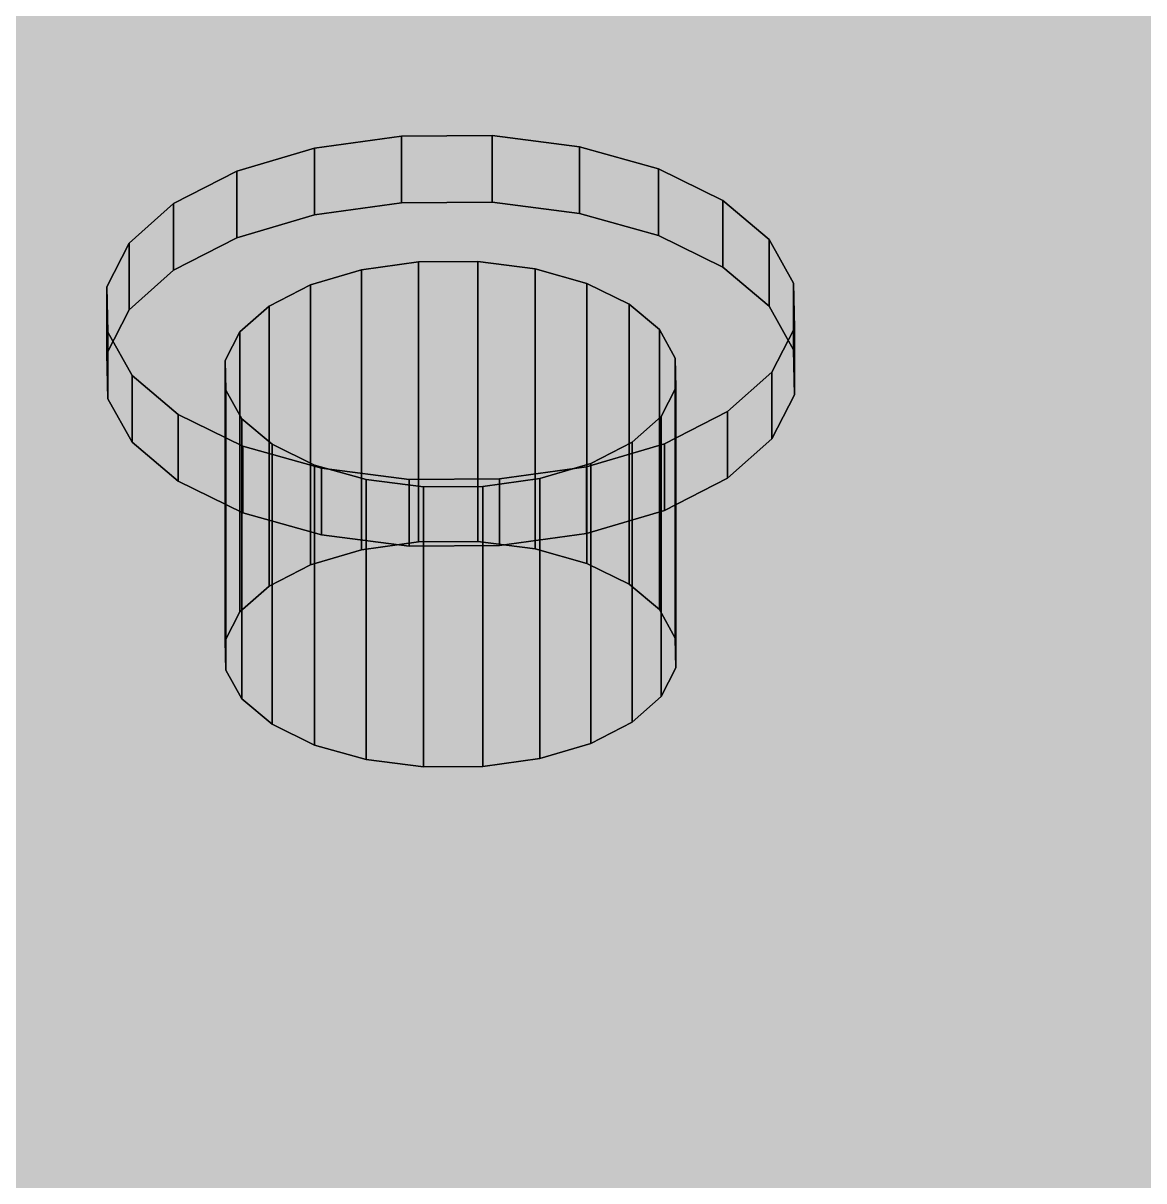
# Model space of a CAD drawing. Header units: millimetres. Extents: x 50 to 612415, y 2 to 4150.
# Drawn here: x 482917.94 to 482964.01, y 1850.91 to 1898.49 of the extents above; entities that cross this region are included whole.
import ezdxf

# ---------------------------------------------------------------- set-up
doc = ezdxf.new("R2010")
doc.units = ezdxf.units.MM
doc.layers.add('HATCH', color=8, linetype='Continuous', lineweight=9)
doc.layers.add('OUTLINE', color=7, linetype='Continuous', lineweight=25)

msp = doc.modelspace()

# ---------------------------------------------------------------- hatches: boundary and pattern name
at = {"layer": 'HATCH', "true_color": 0xccae87}
for points in [[(482234.576, 2327.262), (482944.219, 1802.564), (483157.235, 1722.918)], [(482234.576, 2327.262), (483157.235, 1722.918), (483159.301, 1721.908)], [(482234.576, 2327.262), (483159.301, 1721.908), (483372.318, 1642.262)], [(482234.576, 2327.262), (483372.318, 1642.262), (483374.383, 1641.252)], [(482234.576, 2327.262), (483374.383, 1641.252), (483587.4, 1561.607)], [(482234.576, 2321.783), (482882.9, 1895.268), (483223.025, 1767.889)], [(483157.235, 1717.44), (482944.219, 1797.085), (482234.576, 2321.783)], [(483159.301, 1716.429), (483157.235, 1717.44), (482234.576, 2321.783)], [(483372.318, 1636.784), (483159.301, 1716.429), (482234.576, 2321.783)], [(483374.383, 1635.773), (483372.318, 1636.784), (482234.576, 2321.783)], [(483587.4, 1556.128), (483374.383, 1635.773), (482234.576, 2321.783)], [(482234.576, 2314.935), (482882.9, 1888.42), (483223.025, 1761.041)], [(483223.025, 1761.041), (482882.9, 1888.42), (482234.576, 2314.935)], [(482234.576, 2312.196), (482882.9, 1885.681), (483223.025, 1758.302)], [(483223.025, 1758.302), (482882.9, 1885.681), (482234.576, 2312.196)], [(483223.025, 1757.617), (482882.9, 1884.996), (482234.576, 2311.511)], [(483194.875, 1962.894), (482562.28, 2200.117), (482883.952, 1884.108)], [(483194.875, 1959.47), (482562.28, 2196.693), (482883.952, 1880.684)], [(482883.952, 1880.684), (482562.28, 2196.693), (483194.875, 1959.47)], [(482883.952, 1875.205), (482562.28, 2191.215), (483194.875, 1953.992)], [(482871.935, 1889.664), (482492.379, 2031.997), (483587.4, 1556.128)], [(482871.935, 1882.816), (482492.379, 2025.149), (483587.4, 1549.28)], [(483587.4, 1549.28), (482492.379, 2025.149), (482871.935, 1882.816)], [(482871.935, 1880.076), (482492.379, 2022.41), (483587.4, 1546.541)], [(483587.4, 1546.541), (482492.379, 2022.41), (482871.935, 1880.076)], [(482871.935, 1879.392), (482492.379, 2021.725), (483587.4, 1545.856)], [(483587.4, 1545.856), (482492.379, 2021.725), (482871.935, 1879.392)], [(482871.935, 1875.968), (482492.379, 2018.301), (483587.4, 1542.432)], [(483587.4, 1542.432), (482492.379, 2018.301), (482871.935, 1875.968)], [(483194.875, 1962.894), (482883.952, 1884.108), (482884.508, 1883.114)], [(483194.875, 1962.894), (482884.508, 1883.114), (483223.025, 1757.617)], [(483194.875, 1959.47), (482883.952, 1880.684), (482884.508, 1879.69)], [(482884.508, 1879.69), (482883.952, 1880.684), (483194.875, 1959.47)], [(483194.875, 1959.47), (482884.508, 1879.69), (483223.025, 1754.193)], [(483223.025, 1754.193), (482884.508, 1879.69), (483194.875, 1959.47)], [(482884.508, 1874.211), (482883.952, 1875.205), (483194.875, 1953.992)], [(483223.025, 1748.715), (482884.508, 1874.211), (483194.875, 1953.992)], [(482882.9, 1895.268), (482883.952, 1894.38), (483223.025, 1767.889)], [(482883.952, 1894.38), (482884.508, 1893.386), (483223.025, 1767.889)], [(482884.508, 1893.386), (482884.53, 1892.354), (483223.025, 1767.889)], [(482884.53, 1892.354), (482884.018, 1891.354), (483223.025, 1767.889)], [(482884.018, 1891.354), (482883.006, 1890.454), (483211.955, 1767.098)], [(482884.018, 1891.354), (483217.163, 1768.64), (483219.227, 1768.652)], [(482884.018, 1891.354), (483219.227, 1768.652), (483221.226, 1768.395)], [(482884.018, 1891.354), (483215.175, 1768.362), (483217.163, 1768.64)], [(482884.018, 1891.354), (483221.226, 1768.395), (483223.025, 1767.889)], [(482884.018, 1891.354), (483213.398, 1767.836), (483215.175, 1768.362)], [(482884.018, 1891.354), (483211.955, 1767.098), (483213.398, 1767.836)], [(483210.942, 1766.199), (482883.006, 1890.454), (482881.562, 1889.717)], [(483210.942, 1766.199), (483211.955, 1767.098), (482883.006, 1890.454)], [(483210.942, 1766.199), (482873.734, 1889.157), (482871.935, 1889.664)], [(483210.43, 1765.199), (483210.942, 1766.199), (482871.935, 1889.664)], [(483210.453, 1764.167), (483210.43, 1765.199), (482871.935, 1889.664)], [(483211.009, 1763.173), (483210.453, 1764.167), (482871.935, 1889.664)], [(483212.061, 1762.285), (483211.009, 1763.173), (482871.935, 1889.664)], [(483213.536, 1761.563), (483212.061, 1762.285), (482871.935, 1889.664)], [(483213.536, 1761.563), (482871.935, 1889.664), (483587.4, 1556.128)], [(483210.942, 1766.199), (482881.562, 1889.717), (482879.786, 1889.191)], [(483210.942, 1766.199), (482875.734, 1888.901), (482873.734, 1889.157)], [(483210.942, 1766.199), (482879.786, 1889.191), (482877.798, 1888.913)], [(483210.942, 1766.199), (482877.798, 1888.913), (482875.734, 1888.901)], [(482882.9, 1888.42), (482883.952, 1887.532), (483223.025, 1761.041)], [(483223.025, 1761.041), (482883.952, 1887.532), (482882.9, 1888.42)], [(482883.952, 1887.532), (482884.508, 1886.538), (483223.025, 1761.041)], [(483223.025, 1761.041), (482884.508, 1886.538), (482883.952, 1887.532)], [(483223.025, 1761.041), (482884.53, 1885.506), (482884.508, 1886.538)], [(482884.508, 1886.538), (482884.53, 1885.506), (483223.025, 1761.041)], [(482882.9, 1885.681), (482883.952, 1884.792), (483223.025, 1758.302)], [(483223.025, 1758.302), (482883.952, 1884.792), (482882.9, 1885.681)], [(482884.53, 1885.506), (482884.018, 1884.506), (483223.025, 1761.041)], [(483223.025, 1761.041), (482884.018, 1884.506), (482884.53, 1885.506)], [(483223.025, 1757.617), (482883.952, 1884.108), (482882.9, 1884.996)], [(482884.018, 1884.506), (482883.006, 1883.606), (483211.955, 1760.25)], [(483211.955, 1760.25), (482883.006, 1883.606), (482884.018, 1884.506)], [(482883.952, 1884.792), (482884.508, 1883.798), (483223.025, 1758.302)], [(483223.025, 1758.302), (482884.508, 1883.798), (482883.952, 1884.792)], [(482884.018, 1884.506), (483217.163, 1761.792), (483219.227, 1761.803)], [(483219.227, 1761.803), (483217.163, 1761.792), (482884.018, 1884.506)], [(482884.018, 1884.506), (483219.227, 1761.803), (483221.226, 1761.547)], [(483221.226, 1761.547), (483219.227, 1761.803), (482884.018, 1884.506)], [(482884.018, 1884.506), (483215.175, 1761.514), (483217.163, 1761.792)], [(483217.163, 1761.792), (483215.175, 1761.514), (482884.018, 1884.506)], [(483223.025, 1761.041), (483221.226, 1761.547), (482884.018, 1884.506)], [(482884.018, 1884.506), (483221.226, 1761.547), (483223.025, 1761.041)], [(482884.018, 1884.506), (483213.398, 1760.988), (483215.175, 1761.514)], [(483215.175, 1761.514), (483213.398, 1760.988), (482884.018, 1884.506)], [(482884.018, 1884.506), (483211.955, 1760.25), (483213.398, 1760.988)], [(483213.398, 1760.988), (483211.955, 1760.25), (482884.018, 1884.506)], [(483223.025, 1757.617), (482884.508, 1883.114), (482883.952, 1884.108)], [(483210.942, 1759.351), (482883.006, 1883.606), (482881.562, 1882.869)], [(482881.562, 1882.869), (482883.006, 1883.606), (483210.942, 1759.351)], [(483210.942, 1759.351), (483211.955, 1760.25), (482883.006, 1883.606)], [(482883.006, 1883.606), (483211.955, 1760.25), (483210.942, 1759.351)], [(483223.025, 1758.302), (482884.53, 1882.766), (482884.508, 1883.798)], [(482884.508, 1883.798), (482884.53, 1882.766), (483223.025, 1758.302)], [(483223.025, 1757.617), (482884.53, 1882.082), (482884.508, 1883.114)], [(482884.508, 1883.114), (482884.53, 1882.082), (483223.025, 1757.617)], [(483210.942, 1759.351), (482873.734, 1882.309), (482871.935, 1882.816)], [(482871.935, 1882.816), (482873.734, 1882.309), (483210.942, 1759.351)], [(483210.43, 1758.351), (483210.942, 1759.351), (482871.935, 1882.816)], [(482871.935, 1882.816), (483210.942, 1759.351), (483210.43, 1758.351)], [(483210.453, 1757.319), (483210.43, 1758.351), (482871.935, 1882.816)], [(482871.935, 1882.816), (483210.43, 1758.351), (483210.453, 1757.319)], [(482871.935, 1882.816), (483210.453, 1757.319), (483211.009, 1756.325)], [(483211.009, 1756.325), (483210.453, 1757.319), (482871.935, 1882.816)], [(483212.061, 1755.437), (483211.009, 1756.325), (482871.935, 1882.816)], [(482871.935, 1882.816), (483211.009, 1756.325), (483212.061, 1755.437)], [(483213.536, 1754.715), (483212.061, 1755.437), (482871.935, 1882.816)], [(482871.935, 1882.816), (483212.061, 1755.437), (483213.536, 1754.715)], [(483587.4, 1549.28), (482871.935, 1882.816), (483213.536, 1754.715)], [(483213.536, 1754.715), (482871.935, 1882.816), (483587.4, 1549.28)], [(483210.942, 1759.351), (482881.562, 1882.869), (482879.786, 1882.343)], [(482879.786, 1882.343), (482881.562, 1882.869), (483210.942, 1759.351)], [(482884.53, 1882.766), (482884.018, 1881.767), (483223.025, 1758.302)], [(483223.025, 1758.302), (482884.018, 1881.767), (482884.53, 1882.766)], [(483210.942, 1759.351), (482875.734, 1882.053), (482873.734, 1882.309)], [(482873.734, 1882.309), (482875.734, 1882.053), (483210.942, 1759.351)], [(483210.942, 1759.351), (482877.798, 1882.065), (482875.734, 1882.053)], [(482875.734, 1882.053), (482877.798, 1882.065), (483210.942, 1759.351)], [(483210.942, 1759.351), (482879.786, 1882.343), (482877.798, 1882.065)], [(482877.798, 1882.065), (482879.786, 1882.343), (483210.942, 1759.351)], [(482884.53, 1882.082), (482884.018, 1881.082), (483223.025, 1757.617)], [(483223.025, 1757.617), (482884.018, 1881.082), (482884.53, 1882.082)], [(482884.018, 1881.767), (482883.006, 1880.867), (483211.955, 1757.511)], [(483211.955, 1757.511), (482883.006, 1880.867), (482884.018, 1881.767)], [(482884.018, 1881.767), (483217.163, 1759.053), (483219.227, 1759.064)], [(483219.227, 1759.064), (483217.163, 1759.053), (482884.018, 1881.767)], [(482884.018, 1881.767), (483219.227, 1759.064), (483221.226, 1758.808)], [(483221.226, 1758.808), (483219.227, 1759.064), (482884.018, 1881.767)], [(482884.018, 1881.767), (483215.175, 1758.775), (483217.163, 1759.053)], [(483217.163, 1759.053), (483215.175, 1758.775), (482884.018, 1881.767)], [(483223.025, 1758.302), (483221.226, 1758.808), (482884.018, 1881.767)], [(482884.018, 1881.767), (483221.226, 1758.808), (483223.025, 1758.302)], [(482884.018, 1881.767), (483213.398, 1758.249), (483215.175, 1758.775)], [(483215.175, 1758.775), (483213.398, 1758.249), (482884.018, 1881.767)], [(482884.018, 1881.767), (483211.955, 1757.511), (483213.398, 1758.249)], [(483213.398, 1758.249), (483211.955, 1757.511), (482884.018, 1881.767)], [(482884.018, 1881.082), (482883.006, 1880.182), (483211.955, 1756.826)], [(483211.955, 1756.826), (482883.006, 1880.182), (482884.018, 1881.082)], [(482884.018, 1881.082), (483217.163, 1758.368), (483219.227, 1758.379)], [(483219.227, 1758.379), (483217.163, 1758.368), (482884.018, 1881.082)], [(482884.018, 1881.082), (483219.227, 1758.379), (483221.226, 1758.123)], [(483221.226, 1758.123), (483219.227, 1758.379), (482884.018, 1881.082)], [(482884.018, 1881.082), (483215.175, 1758.09), (483217.163, 1758.368)], [(483217.163, 1758.368), (483215.175, 1758.09), (482884.018, 1881.082)], [(483223.025, 1757.617), (483221.226, 1758.123), (482884.018, 1881.082)], [(482884.018, 1881.082), (483221.226, 1758.123), (483223.025, 1757.617)], [(482884.018, 1881.082), (483213.398, 1757.564), (483215.175, 1758.09)], [(483215.175, 1758.09), (483213.398, 1757.564), (482884.018, 1881.082)], [(482884.018, 1881.082), (483211.955, 1756.826), (483213.398, 1757.564)], [(483213.398, 1757.564), (483211.955, 1756.826), (482884.018, 1881.082)], [(483210.942, 1756.612), (482883.006, 1880.867), (482881.562, 1880.129)], [(482881.562, 1880.129), (482883.006, 1880.867), (483210.942, 1756.612)], [(483210.942, 1756.612), (483211.955, 1757.511), (482883.006, 1880.867)], [(482883.006, 1880.867), (483211.955, 1757.511), (483210.942, 1756.612)], [(483210.942, 1756.612), (482873.734, 1879.57), (482871.935, 1880.076)], [(482871.935, 1880.076), (482873.734, 1879.57), (483210.942, 1756.612)], [(483210.43, 1755.612), (483210.942, 1756.612), (482871.935, 1880.076)], [(482871.935, 1880.076), (483210.942, 1756.612), (483210.43, 1755.612)], [(483210.453, 1754.58), (483210.43, 1755.612), (482871.935, 1880.076)], [(482871.935, 1880.076), (483210.43, 1755.612), (483210.453, 1754.58)], [(482871.935, 1880.076), (483210.453, 1754.58), (483211.009, 1753.586)], [(483211.009, 1753.586), (483210.453, 1754.58), (482871.935, 1880.076)], [(483212.061, 1752.698), (483211.009, 1753.586), (482871.935, 1880.076)], [(482871.935, 1880.076), (483211.009, 1753.586), (483212.061, 1752.698)], [(483213.536, 1751.976), (483212.061, 1752.698), (482871.935, 1880.076)], [(482871.935, 1880.076), (483212.061, 1752.698), (483213.536, 1751.976)], [(483587.4, 1546.541), (482871.935, 1880.076), (483213.536, 1751.976)], [(483213.536, 1751.976), (482871.935, 1880.076), (483587.4, 1546.541)], [(483210.942, 1756.612), (482881.562, 1880.129), (482879.786, 1879.603)], [(482879.786, 1879.603), (482881.562, 1880.129), (483210.942, 1756.612)], [(483210.942, 1755.927), (482883.006, 1880.182), (482881.562, 1879.444)], [(482881.562, 1879.444), (482883.006, 1880.182), (483210.942, 1755.927)], [(483210.942, 1755.927), (483211.955, 1756.826), (482883.006, 1880.182)], [(482883.006, 1880.182), (483211.955, 1756.826), (483210.942, 1755.927)], [(483210.942, 1756.612), (482879.786, 1879.603), (482877.798, 1879.325)], [(482877.798, 1879.325), (482879.786, 1879.603), (483210.942, 1756.612)], [(483223.025, 1754.193), (482884.53, 1878.658), (482884.508, 1879.69)], [(482884.508, 1879.69), (482884.53, 1878.658), (483223.025, 1754.193)], [(483210.942, 1755.927), (482873.734, 1878.885), (482871.935, 1879.392)], [(482871.935, 1879.392), (482873.734, 1878.885), (483210.942, 1755.927)], [(483210.43, 1754.927), (483210.942, 1755.927), (482871.935, 1879.392)], [(482871.935, 1879.392), (483210.942, 1755.927), (483210.43, 1754.927)], [(483210.453, 1753.895), (483210.43, 1754.927), (482871.935, 1879.392)], [(482871.935, 1879.392), (483210.43, 1754.927), (483210.453, 1753.895)], [(482871.935, 1879.392), (483210.453, 1753.895), (483211.009, 1752.901)], [(483211.009, 1752.901), (483210.453, 1753.895), (482871.935, 1879.392)], [(483212.061, 1752.013), (483211.009, 1752.901), (482871.935, 1879.392)], [(482871.935, 1879.392), (483211.009, 1752.901), (483212.061, 1752.013)], [(483213.536, 1751.291), (483212.061, 1752.013), (482871.935, 1879.392)], [(482871.935, 1879.392), (483212.061, 1752.013), (483213.536, 1751.291)], [(483587.4, 1545.856), (482871.935, 1879.392), (483213.536, 1751.291)], [(483213.536, 1751.291), (482871.935, 1879.392), (483587.4, 1545.856)], [(483210.942, 1756.612), (482875.734, 1879.314), (482873.734, 1879.57)], [(482873.734, 1879.57), (482875.734, 1879.314), (483210.942, 1756.612)], [(483210.942, 1756.612), (482877.798, 1879.325), (482875.734, 1879.314)], [(482875.734, 1879.314), (482877.798, 1879.325), (483210.942, 1756.612)], [(483210.942, 1755.927), (482881.562, 1879.444), (482879.786, 1878.919)], [(482879.786, 1878.919), (482881.562, 1879.444), (483210.942, 1755.927)], [(483210.942, 1755.927), (482875.734, 1878.629), (482873.734, 1878.885)], [(482873.734, 1878.885), (482875.734, 1878.629), (483210.942, 1755.927)], [(483210.942, 1755.927), (482877.798, 1878.641), (482875.734, 1878.629)], [(482875.734, 1878.629), (482877.798, 1878.641), (483210.942, 1755.927)], [(483210.942, 1755.927), (482879.786, 1878.919), (482877.798, 1878.641)], [(482877.798, 1878.641), (482879.786, 1878.919), (483210.942, 1755.927)], [(482884.53, 1878.658), (482884.018, 1877.658), (483223.025, 1754.193)], [(483223.025, 1754.193), (482884.018, 1877.658), (482884.53, 1878.658)], [(482884.018, 1877.658), (482883.006, 1876.758), (483211.955, 1753.402)], [(483211.955, 1753.402), (482883.006, 1876.758), (482884.018, 1877.658)], [(482884.018, 1877.658), (483217.163, 1754.944), (483219.227, 1754.955)], [(483219.227, 1754.955), (483217.163, 1754.944), (482884.018, 1877.658)], [(482884.018, 1877.658), (483219.227, 1754.955), (483221.226, 1754.699)], [(483221.226, 1754.699), (483219.227, 1754.955), (482884.018, 1877.658)], [(482884.018, 1877.658), (483215.175, 1754.666), (483217.163, 1754.944)], [(483217.163, 1754.944), (483215.175, 1754.666), (482884.018, 1877.658)], [(483223.025, 1754.193), (483221.226, 1754.699), (482884.018, 1877.658)], [(482884.018, 1877.658), (483221.226, 1754.699), (483223.025, 1754.193)], [(482884.018, 1877.658), (483213.398, 1754.14), (483215.175, 1754.666)], [(483215.175, 1754.666), (483213.398, 1754.14), (482884.018, 1877.658)], [(482884.018, 1877.658), (483211.955, 1753.402), (483213.398, 1754.14)], [(483213.398, 1754.14), (483211.955, 1753.402), (482884.018, 1877.658)], [(483210.942, 1752.503), (482883.006, 1876.758), (482881.562, 1876.02)], [(482881.562, 1876.02), (482883.006, 1876.758), (483210.942, 1752.503)], [(483210.942, 1752.503), (483211.955, 1753.402), (482883.006, 1876.758)], [(482883.006, 1876.758), (483211.955, 1753.402), (483210.942, 1752.503)], [(483210.942, 1752.503), (482873.734, 1875.461), (482871.935, 1875.968)], [(482871.935, 1875.968), (482873.734, 1875.461), (483210.942, 1752.503)], [(483210.43, 1751.503), (483210.942, 1752.503), (482871.935, 1875.968)], [(482871.935, 1875.968), (483210.942, 1752.503), (483210.43, 1751.503)], [(483210.453, 1750.471), (483210.43, 1751.503), (482871.935, 1875.968)], [(482871.935, 1875.968), (483210.43, 1751.503), (483210.453, 1750.471)], [(482871.935, 1875.968), (483210.453, 1750.471), (483211.009, 1749.477)], [(483211.009, 1749.477), (483210.453, 1750.471), (482871.935, 1875.968)], [(483212.061, 1748.589), (483211.009, 1749.477), (482871.935, 1875.968)], [(482871.935, 1875.968), (483211.009, 1749.477), (483212.061, 1748.589)], [(483213.536, 1747.867), (483212.061, 1748.589), (482871.935, 1875.968)], [(482871.935, 1875.968), (483212.061, 1748.589), (483213.536, 1747.867)], [(483587.4, 1542.432), (482871.935, 1875.968), (483213.536, 1747.867)], [(483213.536, 1747.867), (482871.935, 1875.968), (483587.4, 1542.432)], [(483210.942, 1752.503), (482881.562, 1876.02), (482879.786, 1875.495)], [(482879.786, 1875.495), (482881.562, 1876.02), (483210.942, 1752.503)], [(483210.942, 1752.503), (482875.734, 1875.205), (482873.734, 1875.461)], [(482873.734, 1875.461), (482875.734, 1875.205), (483210.942, 1752.503)], [(483210.942, 1752.503), (482879.786, 1875.495), (482877.798, 1875.217)], [(482877.798, 1875.217), (482879.786, 1875.495), (483210.942, 1752.503)], [(483210.942, 1752.503), (482877.798, 1875.217), (482875.734, 1875.205)], [(482875.734, 1875.205), (482877.798, 1875.217), (483210.942, 1752.503)], [(483223.025, 1748.715), (482884.53, 1873.179), (482884.508, 1874.211)], [(483223.025, 1748.715), (482884.018, 1872.179), (482884.53, 1873.179)], [(483211.955, 1747.924), (482883.006, 1871.28), (482884.018, 1872.179)], [(483219.227, 1749.477), (483217.163, 1749.466), (482884.018, 1872.179)], [(483221.226, 1749.221), (483219.227, 1749.477), (482884.018, 1872.179)], [(483217.163, 1749.466), (483215.175, 1749.188), (482884.018, 1872.179)], [(483223.025, 1748.715), (483221.226, 1749.221), (482884.018, 1872.179)], [(483215.175, 1749.188), (483213.398, 1748.662), (482884.018, 1872.179)], [(483213.398, 1748.662), (483211.955, 1747.924), (482884.018, 1872.179)], [(482881.562, 1870.542), (482883.006, 1871.28), (483210.942, 1747.024)], [(482883.006, 1871.28), (483211.955, 1747.924), (483210.942, 1747.024)], [(482871.935, 1870.489), (482873.734, 1869.983), (483210.942, 1747.024)], [(482871.935, 1870.489), (483210.942, 1747.024), (483210.43, 1746.025)], [(482871.935, 1870.489), (483210.43, 1746.025), (483210.453, 1744.993)], [(482871.935, 1870.489), (483210.453, 1744.993), (483211.009, 1743.999)], [(482871.935, 1870.489), (483211.009, 1743.999), (483212.061, 1743.11)], [(482871.935, 1870.489), (483212.061, 1743.11), (483213.536, 1742.389)], [(483587.4, 1536.954), (482871.935, 1870.489), (483213.536, 1742.389)], [(482879.786, 1870.016), (482881.562, 1870.542), (483210.942, 1747.024)], [(482873.734, 1869.983), (482875.734, 1869.727), (483210.942, 1747.024)], [(482875.734, 1869.727), (482877.798, 1869.738), (483210.942, 1747.024)], [(482877.798, 1869.738), (482879.786, 1870.016), (483210.942, 1747.024)]]:
    msp.add_hatch(color=43, dxfattribs=at).paths.add_polyline_path(points)
at = {"layer": 'HATCH', "true_color": 0xaeb4b7}
for points in [[(482937.214, 1891.127), (482933.498, 1891.107), (482933.498, 1893.846), (482937.214, 1893.866)], [(482936.627, 1877.189), (482934.192, 1877.175), (482934.192, 1888.68), (482936.627, 1888.693)], [(482933.809, 1876.996), (482937.524, 1877.016), (482937.524, 1879.756), (482933.809, 1879.735)], [(482934.395, 1867.925), (482936.831, 1867.938), (482936.831, 1879.443), (482934.395, 1879.43)]]:
    msp.add_hatch(color=253, dxfattribs=at).paths.add_polyline_path(points)
at = {"layer": 'HATCH', "true_color": 0xb7bcc0}
for points in [[(482941.102, 1880.256), (482937.214, 1893.866), (482933.498, 1893.846)], [(482941.102, 1880.256), (482940.813, 1893.405), (482937.214, 1893.866)], [(482941.102, 1880.256), (482933.498, 1893.846), (482929.92, 1893.345)], [(482941.102, 1880.256), (482944.051, 1892.494), (482940.813, 1893.405)], [(482941.102, 1880.256), (482929.92, 1893.345), (482926.723, 1892.399)], [(482941.102, 1880.256), (482946.707, 1891.195), (482944.051, 1892.494)], [(482941.102, 1880.256), (482926.723, 1892.399), (482924.124, 1891.071)], [(482941.102, 1880.256), (482924.124, 1891.071), (482922.302, 1889.452)], [(482929.92, 1890.606), (482933.498, 1891.107), (482941.102, 1877.517)], [(482933.498, 1891.107), (482937.214, 1891.127), (482941.102, 1877.517)], [(482937.214, 1891.127), (482940.813, 1890.666), (482941.102, 1877.517)], [(482941.102, 1880.256), (482948.6, 1889.596), (482946.707, 1891.195)], [(482926.723, 1889.66), (482929.92, 1890.606), (482941.102, 1877.517)], [(482940.813, 1890.666), (482944.051, 1889.755), (482941.102, 1877.517)], [(482924.124, 1888.331), (482926.723, 1889.66), (482941.102, 1877.517)], [(482944.051, 1889.755), (482946.707, 1888.456), (482941.102, 1877.517)], [(482941.102, 1880.256), (482949.601, 1887.807), (482948.6, 1889.596)], [(482941.102, 1880.256), (482922.302, 1889.452), (482921.38, 1887.652)], [(482939.176, 1879.771), (482934.192, 1888.68), (482931.846, 1888.352)], [(482939.176, 1879.771), (482936.627, 1888.693), (482934.192, 1888.68)], [(482939.176, 1879.771), (482938.987, 1888.391), (482936.627, 1888.693)], [(482922.302, 1886.712), (482924.124, 1888.331), (482941.102, 1877.517)], [(482939.176, 1879.771), (482931.846, 1888.352), (482929.75, 1887.731)], [(482939.176, 1879.771), (482941.11, 1887.794), (482938.987, 1888.391)], [(482946.707, 1888.456), (482948.6, 1886.857), (482941.102, 1877.517)], [(482939.176, 1879.771), (482929.75, 1887.731), (482928.046, 1886.861)], [(482939.176, 1879.771), (482942.851, 1886.942), (482941.11, 1887.794)], [(482941.102, 1880.256), (482949.642, 1885.949), (482949.601, 1887.807)], [(482941.102, 1880.256), (482921.38, 1887.652), (482921.421, 1885.794)], [(482939.176, 1879.771), (482928.046, 1886.861), (482926.852, 1885.799)], [(482939.176, 1879.771), (482944.092, 1885.894), (482942.851, 1886.942)], [(482948.6, 1886.857), (482949.601, 1885.068), (482941.102, 1877.517)], [(482921.38, 1884.913), (482922.302, 1886.712), (482941.102, 1877.517)], [(482941.102, 1880.256), (482921.421, 1885.794), (482922.422, 1884.005)], [(482939.176, 1879.771), (482926.852, 1885.799), (482926.247, 1884.62)], [(482939.176, 1879.771), (482944.748, 1884.721), (482944.092, 1885.894)], [(482941.102, 1880.256), (482948.72, 1884.15), (482949.642, 1885.949)], [(482921.421, 1883.055), (482921.38, 1884.913), (482941.102, 1877.517)], [(482949.601, 1885.068), (482949.642, 1883.21), (482941.102, 1877.517)], [(482939.176, 1879.771), (482926.247, 1884.62), (482926.274, 1883.402)], [(482939.176, 1879.771), (482944.775, 1883.503), (482944.748, 1884.721)], [(482941.102, 1880.256), (482922.422, 1884.005), (482924.315, 1882.406)], [(482941.102, 1880.256), (482946.898, 1882.531), (482948.72, 1884.15)], [(482939.176, 1879.771), (482926.274, 1883.402), (482926.93, 1882.229)], [(482939.176, 1879.771), (482944.17, 1882.324), (482944.775, 1883.503)], [(482922.422, 1881.266), (482921.421, 1883.055), (482941.102, 1877.517)], [(482949.642, 1883.21), (482948.72, 1881.411), (482941.102, 1877.517)], [(482941.102, 1880.256), (482944.299, 1881.203), (482946.898, 1882.531)], [(482941.102, 1880.256), (482924.315, 1882.406), (482926.971, 1881.107)], [(482939.176, 1879.771), (482926.93, 1882.229), (482928.171, 1881.181)], [(482939.176, 1879.771), (482942.976, 1881.262), (482944.17, 1882.324)], [(482924.315, 1879.667), (482922.422, 1881.266), (482941.102, 1877.517)], [(482941.102, 1880.256), (482926.971, 1881.107), (482930.209, 1880.196)], [(482939.176, 1879.771), (482928.171, 1881.181), (482929.913, 1880.329)], [(482939.176, 1879.771), (482941.272, 1880.392), (482942.976, 1881.262)], [(482948.72, 1881.411), (482946.898, 1879.791), (482941.102, 1877.517)], [(482939.176, 1879.771), (482929.913, 1880.329), (482932.035, 1879.732)], [(482941.102, 1880.256), (482930.209, 1880.196), (482933.809, 1879.735)], [(482941.102, 1880.256), (482933.809, 1879.735), (482937.524, 1879.756)], [(482926.971, 1878.368), (482924.315, 1879.667), (482941.102, 1877.517)], [(482939.176, 1879.771), (482932.035, 1879.732), (482934.395, 1879.43)], [(482939.176, 1879.771), (482934.395, 1879.43), (482936.831, 1879.443)], [(482946.898, 1879.791), (482944.299, 1878.463), (482941.102, 1877.517)], [(482930.209, 1877.457), (482926.971, 1878.368), (482941.102, 1877.517)], [(482933.809, 1876.996), (482930.209, 1877.457), (482941.102, 1877.517)], [(482937.524, 1877.016), (482933.809, 1876.996), (482941.102, 1877.517)], [(482929.75, 1876.227), (482931.846, 1876.847), (482939.176, 1868.266)], [(482931.846, 1876.847), (482934.192, 1877.175), (482939.176, 1868.266)], [(482934.192, 1877.175), (482936.627, 1877.189), (482939.176, 1868.266)], [(482936.627, 1877.189), (482938.987, 1876.886), (482939.176, 1868.266)], [(482938.987, 1876.886), (482941.11, 1876.289), (482939.176, 1868.266)], [(482941.11, 1876.289), (482942.851, 1875.437), (482939.176, 1868.266)], [(482928.046, 1875.356), (482929.75, 1876.227), (482939.176, 1868.266)], [(482926.852, 1874.295), (482928.046, 1875.356), (482939.176, 1868.266)], [(482942.851, 1875.437), (482944.092, 1874.389), (482939.176, 1868.266)], [(482944.092, 1874.389), (482944.748, 1873.217), (482939.176, 1868.266)], [(482926.247, 1873.115), (482926.852, 1874.295), (482939.176, 1868.266)], [(482926.274, 1871.897), (482926.247, 1873.115), (482939.176, 1868.266)], [(482944.748, 1873.217), (482944.775, 1871.999), (482939.176, 1868.266)], [(482944.775, 1871.999), (482944.17, 1870.819), (482939.176, 1868.266)], [(482926.93, 1870.724), (482926.274, 1871.897), (482939.176, 1868.266)], [(482928.171, 1869.676), (482926.93, 1870.724), (482939.176, 1868.266)], [(482944.17, 1870.819), (482942.976, 1869.758), (482939.176, 1868.266)], [(482929.913, 1868.824), (482928.171, 1869.676), (482939.176, 1868.266)], [(482942.976, 1869.758), (482941.272, 1868.887), (482939.176, 1868.266)], [(482932.035, 1868.227), (482929.913, 1868.824), (482939.176, 1868.266)], [(482934.395, 1867.925), (482932.035, 1868.227), (482939.176, 1868.266)], [(482936.831, 1867.938), (482934.395, 1867.925), (482939.176, 1868.266)]]:
    msp.add_hatch(color=9, dxfattribs=at).paths.add_polyline_path(points)
at = {"layer": 'HATCH', "true_color": 0xaeb3b7}
for points in [[(482940.813, 1890.666), (482937.214, 1891.127), (482937.214, 1893.866), (482940.813, 1893.405)], [(482933.498, 1891.107), (482929.92, 1890.606), (482929.92, 1893.345), (482933.498, 1893.846)], [(482934.192, 1877.175), (482931.846, 1876.847), (482931.846, 1888.352), (482934.192, 1888.68)], [(482938.987, 1876.886), (482936.627, 1877.189), (482936.627, 1888.693), (482938.987, 1888.391)], [(482930.209, 1877.457), (482933.809, 1876.996), (482933.809, 1879.735), (482930.209, 1880.196)], [(482937.524, 1877.016), (482941.102, 1877.517), (482941.102, 1880.256), (482937.524, 1879.756)], [(482932.035, 1868.227), (482934.395, 1867.925), (482934.395, 1879.43), (482932.035, 1879.732)], [(482936.831, 1867.938), (482939.176, 1868.266), (482939.176, 1879.771), (482936.831, 1879.443)]]:
    msp.add_hatch(color=253, dxfattribs=at).paths.add_polyline_path(points)
at = {"layer": 'HATCH', "true_color": 0xadb2b6}
for points in [[(482944.051, 1889.755), (482940.813, 1890.666), (482940.813, 1893.405), (482944.051, 1892.494)], [(482929.92, 1890.606), (482926.723, 1889.66), (482926.723, 1892.399), (482929.92, 1893.345)], [(482931.846, 1876.847), (482929.75, 1876.227), (482929.75, 1887.731), (482931.846, 1888.352)], [(482941.11, 1876.289), (482938.987, 1876.886), (482938.987, 1888.391), (482941.11, 1887.794)], [(482926.971, 1878.368), (482930.209, 1877.457), (482930.209, 1880.196), (482926.971, 1881.107)], [(482941.102, 1877.517), (482944.299, 1878.463), (482944.299, 1881.203), (482941.102, 1880.256)], [(482929.913, 1868.824), (482932.035, 1868.227), (482932.035, 1879.732), (482929.913, 1880.329)], [(482939.176, 1868.266), (482941.272, 1868.887), (482941.272, 1880.392), (482939.176, 1879.771)]]:
    msp.add_hatch(color=253, dxfattribs=at).paths.add_polyline_path(points)
at = {"layer": 'HATCH', "true_color": 0xabb0b4}
for points in [[(482946.707, 1888.456), (482944.051, 1889.755), (482944.051, 1892.494), (482946.707, 1891.195)], [(482926.723, 1889.66), (482924.124, 1888.331), (482924.124, 1891.071), (482926.723, 1892.399)], [(482929.75, 1876.227), (482928.046, 1875.356), (482928.046, 1886.861), (482929.75, 1887.731)], [(482942.851, 1875.437), (482941.11, 1876.289), (482941.11, 1887.794), (482942.851, 1886.942)], [(482944.299, 1878.463), (482946.898, 1879.791), (482946.898, 1882.531), (482944.299, 1881.203)], [(482924.315, 1879.667), (482926.971, 1878.368), (482926.971, 1881.107), (482924.315, 1882.406)], [(482928.171, 1869.676), (482929.913, 1868.824), (482929.913, 1880.329), (482928.171, 1881.181)], [(482941.272, 1868.887), (482942.976, 1869.758), (482942.976, 1881.262), (482941.272, 1880.392)]]:
    msp.add_hatch(color=253, dxfattribs=at).paths.add_polyline_path(points)
at = {"layer": 'HATCH', "true_color": 0xa8aeb1}
for points in [[(482924.124, 1888.331), (482922.302, 1886.712), (482922.302, 1889.452), (482924.124, 1891.071)], [(482928.046, 1875.356), (482926.852, 1874.295), (482926.852, 1885.799), (482928.046, 1886.861)], [(482946.898, 1879.791), (482948.72, 1881.411), (482948.72, 1884.15), (482946.898, 1882.531)], [(482942.976, 1869.758), (482944.17, 1870.819), (482944.17, 1882.324), (482942.976, 1881.262)]]:
    msp.add_hatch(color=253, dxfattribs=at).paths.add_polyline_path(points)
at = {"layer": 'HATCH', "true_color": 0xa9aeb1}
for points in [[(482948.6, 1886.857), (482946.707, 1888.456), (482946.707, 1891.195), (482948.6, 1889.596)], [(482944.092, 1874.389), (482942.851, 1875.437), (482942.851, 1886.942), (482944.092, 1885.894)], [(482922.422, 1881.266), (482924.315, 1879.667), (482924.315, 1882.406), (482922.422, 1884.005)], [(482926.93, 1870.724), (482928.171, 1869.676), (482928.171, 1881.181), (482926.93, 1882.229)]]:
    msp.add_hatch(color=253, dxfattribs=at).paths.add_polyline_path(points)
at = {"layer": 'HATCH', "true_color": 0xa6abae}
for points in [[(482949.601, 1885.068), (482948.6, 1886.857), (482948.6, 1889.596), (482949.601, 1887.807)], [(482922.302, 1886.712), (482921.38, 1884.913), (482921.38, 1887.652), (482922.302, 1889.452)], [(482921.421, 1883.055), (482922.422, 1881.266), (482922.422, 1884.005), (482921.421, 1885.794)], [(482926.852, 1874.295), (482926.247, 1873.115), (482926.247, 1884.62), (482926.852, 1885.799)], [(482944.748, 1873.217), (482944.092, 1874.389), (482944.092, 1885.894), (482944.748, 1884.721)], [(482948.72, 1881.411), (482949.642, 1883.21), (482949.642, 1885.949), (482948.72, 1884.15)], [(482926.274, 1871.897), (482926.93, 1870.724), (482926.93, 1882.229), (482926.274, 1883.402)], [(482944.17, 1870.819), (482944.775, 1871.999), (482944.775, 1883.503), (482944.17, 1882.324)]]:
    msp.add_hatch(color=253, dxfattribs=at).paths.add_polyline_path(points)
at = {"layer": 'HATCH', "true_color": 0xa3a8ab}
for points in [[(482949.642, 1883.21), (482949.601, 1885.068), (482949.601, 1887.807), (482949.642, 1885.949)], [(482921.38, 1884.913), (482921.421, 1883.055), (482921.421, 1885.794), (482921.38, 1887.652)], [(482926.247, 1873.115), (482926.274, 1871.897), (482926.274, 1883.402), (482926.247, 1884.62)], [(482944.775, 1871.999), (482944.748, 1873.217), (482944.748, 1884.721), (482944.775, 1883.503)]]:
    msp.add_hatch(color=253, dxfattribs=at).paths.add_polyline_path(points)

# ---------------------------------------------------------------- linework, layer by layer
at = {"layer": 'OUTLINE', "color": 139, "true_color": 0x42544a}
for p, q in [((482933.498, 1893.846), (482937.214, 1893.866)), ((482937.214, 1893.866), (482933.498, 1893.846)), ((482937.214, 1893.866), (482937.214, 1891.127)), ((482937.214, 1891.127), (482937.214, 1893.866)), ((482937.214, 1893.866), (482940.813, 1893.405)), ((482940.813, 1893.405), (482937.214, 1893.866)), ((482929.92, 1893.345), (482933.498, 1893.846)), ((482933.498, 1893.846), (482929.92, 1893.345)), ((482933.498, 1891.107), (482933.498, 1893.846)), ((482933.498, 1893.846), (482933.498, 1891.107)), ((482940.813, 1893.405), (482940.813, 1890.666)), ((482940.813, 1890.666), (482940.813, 1893.405)), ((482940.813, 1893.405), (482944.051, 1892.494)), ((482944.051, 1892.494), (482940.813, 1893.405)), ((482926.723, 1892.399), (482929.92, 1893.345)), ((482929.92, 1893.345), (482926.723, 1892.399)), ((482929.92, 1890.606), (482929.92, 1893.345)), ((482929.92, 1893.345), (482929.92, 1890.606)), ((482944.051, 1892.494), (482944.051, 1889.755)), ((482944.051, 1889.755), (482944.051, 1892.494)), ((482944.051, 1892.494), (482946.707, 1891.195)), ((482946.707, 1891.195), (482944.051, 1892.494)), ((482924.124, 1891.071), (482926.723, 1892.399)), ((482926.723, 1892.399), (482924.124, 1891.071)), ((482926.723, 1889.66), (482926.723, 1892.399)), ((482926.723, 1892.399), (482926.723, 1889.66)), ((482922.302, 1889.452), (482924.124, 1891.071)), ((482924.124, 1891.071), (482922.302, 1889.452)), ((482924.124, 1888.331), (482924.124, 1891.071)), ((482924.124, 1891.071), (482924.124, 1888.331)), ((482933.498, 1891.107), (482929.92, 1890.606)), ((482929.92, 1890.606), (482933.498, 1891.107)), ((482937.214, 1891.127), (482933.498, 1891.107)), ((482933.498, 1891.107), (482937.214, 1891.127)), ((482940.813, 1890.666), (482937.214, 1891.127)), ((482937.214, 1891.127), (482940.813, 1890.666)), ((482946.707, 1891.195), (482946.707, 1888.456)), ((482946.707, 1888.456), (482946.707, 1891.195)), ((482946.707, 1891.195), (482948.6, 1889.596)), ((482948.6, 1889.596), (482946.707, 1891.195)), ((482929.92, 1890.606), (482926.723, 1889.66)), ((482926.723, 1889.66), (482929.92, 1890.606)), ((482944.051, 1889.755), (482940.813, 1890.666)), ((482940.813, 1890.666), (482944.051, 1889.755)), ((482926.723, 1889.66), (482924.124, 1888.331)), ((482924.124, 1888.331), (482926.723, 1889.66)), ((482946.707, 1888.456), (482944.051, 1889.755)), ((482944.051, 1889.755), (482946.707, 1888.456)), ((482948.6, 1889.596), (482948.6, 1886.857)), ((482948.6, 1886.857), (482948.6, 1889.596)), ((482948.6, 1889.596), (482949.601, 1887.807)), ((482949.601, 1887.807), (482948.6, 1889.596)), ((482921.38, 1887.652), (482922.302, 1889.452)), ((482922.302, 1889.452), (482921.38, 1887.652)), ((482922.302, 1886.712), (482922.302, 1889.452)), ((482922.302, 1889.452), (482922.302, 1886.712)), ((482931.846, 1888.352), (482934.192, 1888.68)), ((482934.192, 1888.68), (482931.846, 1888.352)), ((482934.192, 1888.68), (482936.627, 1888.693)), ((482936.627, 1888.693), (482934.192, 1888.68)), ((482934.192, 1877.175), (482934.192, 1888.68)), ((482934.192, 1888.68), (482934.192, 1877.175)), ((482936.627, 1888.693), (482936.627, 1877.189)), ((482936.627, 1877.189), (482936.627, 1888.693)), ((482936.627, 1888.693), (482938.987, 1888.391)), ((482938.987, 1888.391), (482936.627, 1888.693)), ((482924.124, 1888.331), (482922.302, 1886.712)), ((482922.302, 1886.712), (482924.124, 1888.331)), ((482929.75, 1887.731), (482931.846, 1888.352)), ((482931.846, 1888.352), (482929.75, 1887.731)), ((482931.846, 1876.847), (482931.846, 1888.352)), ((482931.846, 1888.352), (482931.846, 1876.847)), ((482938.987, 1888.391), (482938.987, 1876.886)), ((482938.987, 1876.886), (482938.987, 1888.391)), ((482938.987, 1888.391), (482941.11, 1887.794)), ((482941.11, 1887.794), (482938.987, 1888.391)), ((482948.6, 1886.857), (482946.707, 1888.456)), ((482946.707, 1888.456), (482948.6, 1886.857)), ((482928.046, 1886.861), (482929.75, 1887.731)), ((482929.75, 1887.731), (482928.046, 1886.861)), ((482929.75, 1876.227), (482929.75, 1887.731)), ((482929.75, 1887.731), (482929.75, 1876.227)), ((482941.11, 1887.794), (482941.11, 1876.289)), ((482941.11, 1876.289), (482941.11, 1887.794)), ((482941.11, 1887.794), (482942.851, 1886.942)), ((482942.851, 1886.942), (482941.11, 1887.794)), ((482949.601, 1887.807), (482949.601, 1885.068)), ((482949.601, 1885.068), (482949.601, 1887.807)), ((482949.601, 1887.807), (482949.642, 1885.949)), ((482949.642, 1885.949), (482949.601, 1887.807)), ((482921.38, 1884.913), (482921.38, 1887.652)), ((482921.421, 1885.794), (482921.38, 1887.652)), ((482921.38, 1887.652), (482921.38, 1884.913)), ((482921.38, 1887.652), (482921.421, 1885.794)), ((482926.852, 1885.799), (482928.046, 1886.861)), ((482928.046, 1886.861), (482926.852, 1885.799)), ((482928.046, 1875.356), (482928.046, 1886.861)), ((482928.046, 1886.861), (482928.046, 1875.356)), ((482942.851, 1886.942), (482942.851, 1875.437)), ((482942.851, 1875.437), (482942.851, 1886.942)), ((482942.851, 1886.942), (482944.092, 1885.894)), ((482944.092, 1885.894), (482942.851, 1886.942)), ((482949.601, 1885.068), (482948.6, 1886.857)), ((482948.6, 1886.857), (482949.601, 1885.068)), ((482922.302, 1886.712), (482921.38, 1884.913)), ((482921.38, 1884.913), (482922.302, 1886.712)), ((482921.421, 1883.055), (482921.421, 1885.794)), ((482922.422, 1884.005), (482921.421, 1885.794)), ((482921.421, 1885.794), (482921.421, 1883.055)), ((482921.421, 1885.794), (482922.422, 1884.005)), ((482926.247, 1884.62), (482926.852, 1885.799)), ((482926.852, 1885.799), (482926.247, 1884.62)), ((482926.852, 1874.295), (482926.852, 1885.799)), ((482926.852, 1885.799), (482926.852, 1874.295)), ((482944.092, 1885.894), (482944.092, 1874.389)), ((482944.092, 1874.389), (482944.092, 1885.894)), ((482944.092, 1885.894), (482944.748, 1884.721)), ((482944.748, 1884.721), (482944.092, 1885.894)), ((482949.642, 1885.949), (482948.72, 1884.15)), ((482948.72, 1884.15), (482949.642, 1885.949)), ((482949.642, 1885.949), (482949.642, 1883.21)), ((482949.642, 1883.21), (482949.642, 1885.949)), ((482921.38, 1884.913), (482921.421, 1883.055)), ((482921.421, 1883.055), (482921.38, 1884.913)), ((482949.642, 1883.21), (482949.601, 1885.068)), ((482949.601, 1885.068), (482949.642, 1883.21)), ((482926.247, 1873.115), (482926.247, 1884.62)), ((482926.274, 1883.402), (482926.247, 1884.62)), ((482926.247, 1884.62), (482926.247, 1873.115)), ((482926.247, 1884.62), (482926.274, 1883.402)), ((482944.748, 1884.721), (482944.748, 1873.217)), ((482944.748, 1873.217), (482944.748, 1884.721)), ((482944.748, 1884.721), (482944.775, 1883.503)), ((482944.775, 1883.503), (482944.748, 1884.721)), ((482922.422, 1881.266), (482922.422, 1884.005)), ((482924.315, 1882.406), (482922.422, 1884.005)), ((482922.422, 1884.005), (482922.422, 1881.266)), ((482922.422, 1884.005), (482924.315, 1882.406)), ((482948.72, 1884.15), (482946.898, 1882.531)), ((482946.898, 1882.531), (482948.72, 1884.15)), ((482948.72, 1884.15), (482948.72, 1881.411)), ((482948.72, 1881.411), (482948.72, 1884.15)), ((482926.274, 1871.897), (482926.274, 1883.402)), ((482926.93, 1882.229), (482926.274, 1883.402)), ((482926.274, 1883.402), (482926.274, 1871.897)), ((482926.274, 1883.402), (482926.93, 1882.229)), ((482944.775, 1883.503), (482944.17, 1882.324)), ((482944.17, 1882.324), (482944.775, 1883.503)), ((482944.775, 1883.503), (482944.775, 1871.999)), ((482944.775, 1871.999), (482944.775, 1883.503)), ((482921.421, 1883.055), (482922.422, 1881.266)), ((482922.422, 1881.266), (482921.421, 1883.055)), ((482948.72, 1881.411), (482949.642, 1883.21)), ((482949.642, 1883.21), (482948.72, 1881.411)), ((482946.898, 1882.531), (482944.299, 1881.203)), ((482944.299, 1881.203), (482946.898, 1882.531)), ((482946.898, 1882.531), (482946.898, 1879.791)), ((482946.898, 1879.791), (482946.898, 1882.531)), ((482924.315, 1879.667), (482924.315, 1882.406)), ((482926.971, 1881.107), (482924.315, 1882.406)), ((482924.315, 1882.406), (482924.315, 1879.667)), ((482924.315, 1882.406), (482926.971, 1881.107)), ((482926.93, 1870.724), (482926.93, 1882.229)), ((482928.171, 1881.181), (482926.93, 1882.229)), ((482926.93, 1882.229), (482926.93, 1870.724)), ((482926.93, 1882.229), (482928.171, 1881.181)), ((482944.17, 1882.324), (482942.976, 1881.262)), ((482942.976, 1881.262), (482944.17, 1882.324)), ((482944.17, 1882.324), (482944.17, 1870.819)), ((482944.17, 1870.819), (482944.17, 1882.324)), ((482922.422, 1881.266), (482924.315, 1879.667)), ((482924.315, 1879.667), (482922.422, 1881.266)), ((482926.971, 1878.368), (482926.971, 1881.107)), ((482930.209, 1880.196), (482926.971, 1881.107)), ((482926.971, 1881.107), (482926.971, 1878.368)), ((482926.971, 1881.107), (482930.209, 1880.196)), ((482928.171, 1869.676), (482928.171, 1881.181)), ((482929.913, 1880.329), (482928.171, 1881.181)), ((482928.171, 1881.181), (482928.171, 1869.676)), ((482928.171, 1881.181), (482929.913, 1880.329)), ((482941.102, 1880.256), (482944.299, 1881.203)), ((482944.299, 1881.203), (482941.102, 1880.256)), ((482942.976, 1881.262), (482941.272, 1880.392)), ((482941.272, 1880.392), (482942.976, 1881.262)), ((482942.976, 1881.262), (482942.976, 1869.758)), ((482942.976, 1869.758), (482942.976, 1881.262)), ((482944.299, 1881.203), (482944.299, 1878.463)), ((482944.299, 1878.463), (482944.299, 1881.203)), ((482946.898, 1879.791), (482948.72, 1881.411)), ((482948.72, 1881.411), (482946.898, 1879.791)), ((482929.913, 1868.824), (482929.913, 1880.329)), ((482932.035, 1879.732), (482929.913, 1880.329)), ((482929.913, 1880.329), (482929.913, 1868.824)), ((482929.913, 1880.329), (482932.035, 1879.732)), ((482930.209, 1877.457), (482930.209, 1880.196)), ((482933.809, 1879.735), (482930.209, 1880.196)), ((482930.209, 1880.196), (482930.209, 1877.457)), ((482930.209, 1880.196), (482933.809, 1879.735)), ((482941.102, 1880.256), (482937.524, 1879.756)), ((482937.524, 1879.756), (482941.102, 1880.256)), ((482941.272, 1880.392), (482939.176, 1879.771)), ((482939.176, 1879.771), (482941.272, 1880.392)), ((482941.102, 1880.256), (482941.102, 1877.517)), ((482941.102, 1877.517), (482941.102, 1880.256)), ((482941.272, 1880.392), (482941.272, 1868.887)), ((482941.272, 1868.887), (482941.272, 1880.392)), ((482924.315, 1879.667), (482926.971, 1878.368)), ((482926.971, 1878.368), (482924.315, 1879.667)), ((482932.035, 1868.227), (482932.035, 1879.732)), ((482934.395, 1879.43), (482932.035, 1879.732)), ((482932.035, 1879.732), (482932.035, 1868.227)), ((482932.035, 1879.732), (482934.395, 1879.43)), ((482937.524, 1879.756), (482933.809, 1879.735)), ((482933.809, 1879.735), (482937.524, 1879.756)), ((482933.809, 1876.996), (482933.809, 1879.735)), ((482933.809, 1879.735), (482933.809, 1876.996)), ((482939.176, 1879.771), (482936.831, 1879.443)), ((482936.831, 1879.443), (482939.176, 1879.771)), ((482937.524, 1879.756), (482937.524, 1877.016)), ((482937.524, 1877.016), (482937.524, 1879.756)), ((482939.176, 1879.771), (482939.176, 1868.266)), ((482939.176, 1868.266), (482939.176, 1879.771)), ((482944.299, 1878.463), (482946.898, 1879.791)), ((482946.898, 1879.791), (482944.299, 1878.463)), ((482936.831, 1879.443), (482934.395, 1879.43)), ((482934.395, 1879.43), (482936.831, 1879.443)), ((482934.395, 1867.925), (482934.395, 1879.43)), ((482934.395, 1879.43), (482934.395, 1867.925)), ((482936.831, 1879.443), (482936.831, 1867.938)), ((482936.831, 1867.938), (482936.831, 1879.443)), ((482930.209, 1877.457), (482926.971, 1878.368)), ((482926.971, 1878.368), (482930.209, 1877.457)), ((482944.299, 1878.463), (482941.102, 1877.517)), ((482941.102, 1877.517), (482944.299, 1878.463)), ((482933.809, 1876.996), (482930.209, 1877.457)), ((482930.209, 1877.457), (482933.809, 1876.996)), ((482941.102, 1877.517), (482937.524, 1877.016)), ((482937.524, 1877.016), (482941.102, 1877.517)), ((482931.846, 1876.847), (482929.75, 1876.227)), ((482929.75, 1876.227), (482931.846, 1876.847)), ((482934.192, 1877.175), (482931.846, 1876.847)), ((482931.846, 1876.847), (482934.192, 1877.175)), ((482937.524, 1877.016), (482933.809, 1876.996)), ((482933.809, 1876.996), (482937.524, 1877.016)), ((482936.627, 1877.189), (482934.192, 1877.175)), ((482934.192, 1877.175), (482936.627, 1877.189)), ((482938.987, 1876.886), (482936.627, 1877.189)), ((482936.627, 1877.189), (482938.987, 1876.886)), ((482941.11, 1876.289), (482938.987, 1876.886)), ((482938.987, 1876.886), (482941.11, 1876.289)), ((482942.851, 1875.437), (482941.11, 1876.289)), ((482941.11, 1876.289), (482942.851, 1875.437)), ((482929.75, 1876.227), (482928.046, 1875.356)), ((482928.046, 1875.356), (482929.75, 1876.227)), ((482928.046, 1875.356), (482926.852, 1874.295)), ((482926.852, 1874.295), (482928.046, 1875.356)), ((482944.092, 1874.389), (482942.851, 1875.437)), ((482942.851, 1875.437), (482944.092, 1874.389)), ((482944.092, 1874.389), (482944.748, 1873.217)), ((482944.748, 1873.217), (482944.092, 1874.389)), ((482926.247, 1873.115), (482926.852, 1874.295)), ((482926.852, 1874.295), (482926.247, 1873.115)), ((482926.274, 1871.897), (482926.247, 1873.115)), ((482926.247, 1873.115), (482926.274, 1871.897)), ((482944.748, 1873.217), (482944.775, 1871.999)), ((482944.775, 1871.999), (482944.748, 1873.217)), ((482944.775, 1871.999), (482944.17, 1870.819)), ((482944.17, 1870.819), (482944.775, 1871.999)), ((482926.93, 1870.724), (482926.274, 1871.897)), ((482926.274, 1871.897), (482926.93, 1870.724)), ((482928.171, 1869.676), (482926.93, 1870.724)), ((482926.93, 1870.724), (482928.171, 1869.676)), ((482944.17, 1870.819), (482942.976, 1869.758)), ((482942.976, 1869.758), (482944.17, 1870.819)), ((482929.913, 1868.824), (482928.171, 1869.676)), ((482928.171, 1869.676), (482929.913, 1868.824)), ((482942.976, 1869.758), (482941.272, 1868.887)), ((482941.272, 1868.887), (482942.976, 1869.758)), ((482932.035, 1868.227), (482929.913, 1868.824)), ((482929.913, 1868.824), (482932.035, 1868.227)), ((482941.272, 1868.887), (482939.176, 1868.266)), ((482939.176, 1868.266), (482941.272, 1868.887)), ((482934.395, 1867.925), (482932.035, 1868.227)), ((482932.035, 1868.227), (482934.395, 1867.925)), ((482939.176, 1868.266), (482936.831, 1867.938)), ((482936.831, 1867.938), (482939.176, 1868.266)), ((482936.831, 1867.938), (482934.395, 1867.925)), ((482934.395, 1867.925), (482936.831, 1867.938))]:
    msp.add_line(p, q, dxfattribs=at)

doc.saveas('drawing.dxf')
